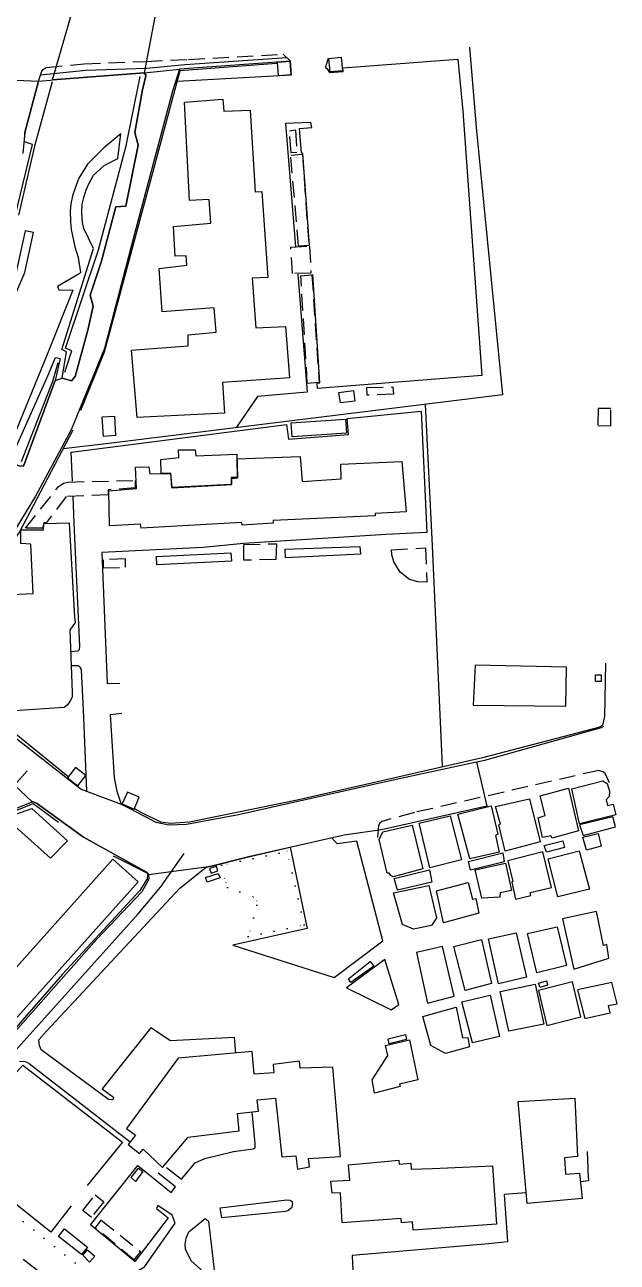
# Model space of a CAD drawing. Header units: millimetres. Extents: x 220021 to 223505, y 489325 to 491820.
# Drawn here: x 223322.6 to 223505.1, y 490481.4 to 490862.3 of the extents above; entities that cross this region are included whole.
import ezdxf

# ---------------------------------------------------------------- set-up
doc = ezdxf.new("R2010")
doc.units = ezdxf.units.MM
for name, pattern in [('15M2P5', [17.5, 15, -2.5]), ('5M2P5', [7.5, 5, -2.5]), ('AM4', [4, 0, -4])]:
    doc.linetypes.add(name, pattern=pattern)
for name, color, linetype in [('A0013110', 8, 'Continuous'), ('A0013118', 8, 'Continuous'), ('A0023210', 8, 'Continuous'), ('A0033324', 8, '5M2P5'), ('A0033327', 8, 'Continuous'), ('A0053326', 8, 'Continuous'), ('A0073340', 8, 'Continuous'), ('B0014110', 8, 'Continuous'), ('B0014111', 8, 'Continuous'), ('B0014112', 8, 'Continuous'), ('B0014113', 8, 'Continuous'), ('B0014116', 8, '5M2P5'), ('B0024120', 8, 'B0024120'), ('B0024127', 8, 'Continuous'), ('C0052211', 8, 'Continuous'), ('C0393323', 8, 'Continuous'), ('D0015112', 8, '15M2P5'), ('D0025111', 8, 'AM4'), ('F0047224', 8, 'Continuous')]:
    doc.layers.add(name, color=color, linetype=linetype)
doc.linetypes.add('B0024120', pattern='A,10,-1.75,[133,ltypeshp.shx,S=0.75,R=0,X=0,Y=0],-3.25', length=15)

msp = doc.modelspace()

# ---------------------------------------------------------------- linework, layer by layer
at = {"layer": 'A0013110'}
for points in [[(223404.485, 490851.112), (223370.295, 490848.722)], [(223322.647, 490829.221), (223326.885, 490845.018), (223330.538, 490845.274), (223331.112, 490845.407), (223359.42, 490847.494)], [(223291.709, 490666.61), (223291.989, 490665.563), (223296.908, 490660.721), (223340.01, 490627.008), (223352.268, 490622.457), (223354.992, 490621.039), (223362.984, 490616.88), (223366.12, 490616.221), (223366.9, 490616.054), (223372.42, 490616.296), (223388.441, 490619.201), (223434.629, 490629.605), (223461.8, 490635.453), (223464.313, 490635.994), (223500.311, 490646.026), (223500.99, 490646.392)], [(223326.95, 490549.923), (223329.283, 490552.58), (223370.362, 490596.524), (223378.47, 490603.076), (223380.542, 490603.438), (223391.086, 490606.143), (223404.356, 490609.137)]]:
    msp.add_lwpolyline(points, dxfattribs=at)
msp.add_lwpolyline([(223344.667, 490580.759), (223299.458, 490529.681), (223298.823, 490529.418), (223296.769, 490529.551), (223276.482, 490543.837), (223275.428, 490545.936), (223273.073, 490559.491), (223273.428, 490568.663), (223274.133, 490570.588), (223275.089, 490572.508), (223317.495, 490620.143), (223324.938, 490623.155), (223325.226, 490623.132), (223326.23, 490622.747), (223340.69, 490612.267), (223360.21, 490601.467), (223360.538, 490601.159), (223360.741, 490600.686), (223360.816, 490599.618), (223360.734, 490599.146), (223358.657, 490595.461)], close=True, dxfattribs=at)
at = {"layer": 'A0013118'}
for points in [[(223369.701, 490845.004), (223404.8, 490846.919), (223404.485, 490851.112)], [(223416.108, 490851.997), (223415.205, 490849.348), (223415.274, 490849.205), (223415.754, 490848.75), (223416.493, 490847.625), (223420.683, 490847.993), (223420.644, 490849.12), (223455.983, 490851.798), (223457.577, 490835.697), (223463.367, 490754.371), (223412.814, 490750.381), (223412.701, 490751.993), (223413.487, 490752.138), (223411.333, 490785.471)], [(223370.295, 490848.722), (223368.175, 490841.869), (223356.404, 490798.007), (223347.162, 490762.726), (223339.667, 490744.374), (223336.932, 490737.621), (223325.949, 490717.22), (223319.528, 490706.722), (223303.119, 490683.307), (223291.709, 490666.61)], [(223359.42, 490847.494), (223359.948, 490846.829), (223359.96, 490846.579), (223358.858, 490842.282), (223356.549, 490829.194), (223357.565, 490825.266), (223353.723, 490806.473), (223350.692, 490806.269), (223346.19, 490789.262), (223342.799, 490779.131), (223343.697, 490775.699), (223342.072, 490768.326), (223338.108, 490754.104), (223336.998, 490752.685), (223334.167, 490753.547), (223335.504, 490761.646), (223334.03, 490762.373), (223343.806, 490793.473), (223340.841, 490799.591), (223340.38, 490801.481), (223340.232, 490804.594), (223340.316, 490807.125), (223340.83, 490809.118), (223341.539, 490811.511), (223342.328, 490813.404), (223343.801, 490816.025), (223347.065, 490819.009), (223351.273, 490821.129), (223352.167, 490828.794), (223346.926, 490824.408), (223341.961, 490819.458), (223339.3, 490815.094), (223338.447, 490813.013), (223337.3, 490809.722), (223336.836, 490807.172), (223336.594, 490804.923), (223336.67, 490801.802), (223336.88, 490799.321), (223338.085, 490793.943), (223339.036, 490790.707), (223339.733, 490786.112), (223339.384, 490785.719), (223332.726, 490781.807), (223333.117, 490780.705), (223337.433, 490780.675), (223337.261, 490780.144), (223329.512, 490760.858), (223320.082, 490737.753)], [(223410.347, 490794.407), (223408.315, 490822.72), (223407.877, 490822.909), (223407.226, 490830.426), (223411.046, 490830.681), (223410.737, 490832.288), (223402.945, 490831.923), (223406.008, 490794.029)], [(223315.427, 490786.026), (223325.022, 490825.5), (223322.531, 490826.261), (223322.647, 490829.221)], [(223319.536, 490778.943), (223322.645, 490786.076), (223325.356, 490798.434), (223322.738, 490798.909), (223319.908, 490785.782)], [(223406.689, 490785.6), (223409.623, 490749.289), (223394.319, 490747.945), (223387.828, 490738.445)], [(223228.645, 490603.503), (223233.299, 490610.655), (223232.278, 490612.015), (223256.174, 490642.333), (223282.414, 490675.731), (223301.264, 490697.807), (223311.092, 490713.066), (223319.151, 490730.538), (223329.738, 490754.282), (223332.072, 490759.948), (223333.478, 490759.561), (223331.983, 490752.809), (223322.219, 490726.498), (223320.855, 490726.502), (223295.428, 490740.436)], [(223337.313, 490721.847), (223336.951, 490730.738), (223403.284, 490739.273), (223403.861, 490734.741), (223422.289, 490736.256), (223421.975, 490741.109), (223444.716, 490743.375), (223446.517, 490706.074), (223433.972, 490705.396), (223390.043, 490702.613), (223377.598, 490701.445), (223346.348, 490699.921), (223347.992, 490659.547), (223351.949, 490659.694)], [(223336.717, 490669.416), (223339.07, 490669.663), (223339.449, 490670.067), (223339.533, 490671.088), (223337.843, 490708.829), (223337.504, 490717.151)], [(223341.697, 490626.382), (223340.698, 490651.409), (223340.121, 490663.717), (223339.693, 490664.612), (223339.056, 490664.99), (223336.951, 490665.048)], [(223352.487, 490650.379), (223348.952, 490649.933), (223350.203, 490630.506), (223350.944, 490626.388), (223352.268, 490622.457)], [(223404.356, 490609.137), (223409.626, 490584.172), (223386.704, 490578.988), (223417.975, 490569.09), (223432.87, 490580.39), (223424.887, 490610.987), (223418.808, 490610.189), (223417.231, 490612.042)], [(223387.636, 490545.813), (223387.231, 490550.557), (223367.463, 490549.533), (223361.406, 490553.592), (223346.45, 490534.844), (223349.941, 490532.26), (223349.84, 490531.644), (223349.386, 490531.453), (223348.361, 490531.495), (223327.709, 490546.842), (223327.135, 490548.145), (223327.031, 490548.818), (223326.95, 490549.923)], [(223321.026, 490543.177), (223322.329, 490543.267), (223323.238, 490543.02), (223323.971, 490542.568), (223355.104, 490518.437)], [(223366.258, 490510.62), (223370.853, 490507.027), (223375.122, 490511.981), (223378.055, 490513.392), (223386.899, 490515.459), (223393.006, 490516.281), (223393.608, 490516.631), (223393.557, 490517.977), (223392.674, 490527.562)], [(223288.68, 490407.254), (223303.723, 490424.829), (223347.303, 490476.64), (223350.283, 490474.554), (223359.532, 490479.954), (223368.969, 490493.489), (223368.031, 490495.854), (223363.612, 490498.84), (223363.187, 490497.917), (223366.767, 490495.107), (223356.519, 490481.603), (223342.913, 490492.895), (223357.488, 490511.16), (223367.762, 490502.886), (223369.009, 490504.668), (223363.754, 490508.824)]]:
    msp.add_lwpolyline(points, dxfattribs=at)
for points in [[(223383.335, 490495.106), (223382.809, 490498.126), (223403.329, 490500.654), (223404.29, 490500.534), (223404.841, 490500.197), (223405.046, 490499.496), (223405.024, 490498.874), (223404.776, 490498.177), (223403.649, 490497.256), (223402.925, 490497.009)], [(223379.177, 490494.092), (223381.186, 490477.213), (223380.905, 490476.916), (223380.152, 490476.938), (223378.587, 490477.639), (223373.911, 490481.872), (223372.169, 490485.468), (223371.986, 490486.988), (223372.296, 490488.843), (223373.152, 490490.733), (223378.154, 490494.837)]]:
    msp.add_lwpolyline(points, close=True, dxfattribs=at)
at = {"layer": 'A0023210'}
for points in [[(223323.33, 490632.72), (223319.46, 490628.29)], [(223298.93, 490523.55), (223357.51, 490588.64), (223364.411, 490596.876), (223364.9, 490597.46), (223364.99, 490597.59), (223371.7, 490607.24)]]:
    msp.add_lwpolyline(points, dxfattribs=at)
at = {"layer": 'A0033324'}
for points in [[(223326.885, 490845.018), (223327.827, 490848.061), (223328.302, 490848.521), (223328.561, 490848.763), (223329.186, 490849.192), (223340.959, 490850.307), (223360.038, 490851.061), (223373.044, 490851.685), (223402.203, 490853.274), (223404.485, 490851.112)], [(223502.691, 490628.946), (223501.437, 490631.831), (223500.663, 490632.341), (223499.491, 490632.827), (223442.663, 490619.841), (223433.633, 490617.407), (223432.654, 490617.061), (223431.955, 490616.577), (223431.585, 490615.846), (223431.226, 490612.176)]]:
    msp.add_lwpolyline(points, dxfattribs=at)
at = {"layer": 'A0033327'}
msp.add_lwpolyline([(223327.472, 490846.915), (223341.395, 490848.391), (223360.235, 490848.996), (223371.931, 490850.119), (223403.317, 490852.219)], dxfattribs=at)
at = {"layer": 'A0053326'}
for points in [[(223315.55, 490845.541), (223326.885, 490845.018), (223322.647, 490829.221), (223322.012, 490822.751)], [(223322.219, 490726.498), (223331.983, 490752.809), (223334.167, 490753.547), (223336.998, 490752.685), (223338.108, 490754.104), (223342.072, 490768.326), (223343.697, 490775.699), (223342.799, 490779.131), (223346.19, 490789.262), (223350.692, 490806.269), (223353.723, 490806.473), (223357.565, 490825.266), (223356.549, 490829.194), (223358.858, 490842.282), (223359.96, 490846.579), (223359.948, 490846.829), (223359.42, 490847.494), (223370.295, 490848.722), (223368.175, 490841.869), (223356.404, 490798.007), (223347.162, 490762.726), (223339.667, 490744.374), (223336.932, 490737.621), (223325.949, 490717.22), (223319.528, 490706.722)], [(223296.908, 490660.721), (223340.01, 490627.008), (223352.268, 490622.457), (223354.992, 490621.039), (223362.984, 490616.88), (223366.12, 490616.221), (223366.9, 490616.054), (223372.42, 490616.296), (223388.441, 490619.201), (223434.629, 490629.605), (223461.8, 490635.453), (223464.997, 490621.848), (223432.548, 490614.474), (223421.049, 490612.903), (223391.086, 490606.143), (223380.542, 490603.438), (223378.47, 490603.076), (223360.741, 490600.686), (223360.467, 490601.325), (223340.69, 490612.267), (223326.23, 490622.747), (223325.226, 490623.132), (223324.938, 490623.155), (223313.843, 490633.507)]]:
    msp.add_lwpolyline(points, dxfattribs=at)
at = {"layer": 'A0073340'}
msp.add_lwpolyline([(223331.112, 490845.407), (223338.565, 490871.016), (223364.255, 490872.839), (223359.42, 490847.494)], close=True, dxfattribs=at)
at = {"layer": 'B0014110'}
for points in [[(223333.025, 490489.363), (223334.871, 490491.672), (223341.919, 490486.099), (223340.077, 490483.77)], [(223340.488, 490483.558), (223341.95, 490485.208), (223344.167, 490483.243), (223342.583, 490481.455)]]:
    msp.add_lwpolyline(points, close=True, dxfattribs=at)
at = {"layer": 'B0014111'}
for points in [[(223404.213, 490753.625), (223383.502, 490752.202), (223384.139, 490742.822), (223357.259, 490741.48), (223355.502, 490762.154), (223372.99, 490763.486), (223372.906, 490766.897), (223381.588, 490767.706), (223380.931, 490775.191), (223364.892, 490774.004), (223364.017, 490787.267), (223372.523, 490788.306), (223372.293, 490791.249), (223368.906, 490791.123), (223368.466, 490800.283), (223379.889, 490801.318), (223379.379, 490808.581), (223373.375, 490808.269), (223371.85, 490838.515), (223383.634, 490839.441), (223383.948, 490835.708), (223392.051, 490836.059), (223393.612, 490810.917), (223395.628, 490811.016), (223397.453, 490784.515), (223392.674, 490784.36), (223393.82, 490769.007), (223402.921, 490769.429)], [(223346.478, 490741.695), (223350.226, 490741.879), (223350.561, 490735.89), (223346.827, 490735.618)], [(223421.442, 490740.924), (223421.707, 490736.66), (223404.96, 490735.526), (223404.658, 490739.827)], [(223370.101, 490729.136), (223369.95, 490731.498), (223375.075, 490731.545), (223375.281, 490729.623), (223387.965, 490730.163), (223388.109, 490723.024), (223386.205, 490722.965), (223386.209, 490720.86), (223367.888, 490719.869), (223367.64, 490724.317), (223364.675, 490724.237), (223364.519, 490728.539)], [(223440.115, 490712.404), (223430.578, 490711.921), (223430.554, 490711.191), (223399.182, 490709.762), (223399.159, 490708.95), (223389.614, 490708.284), (223389.487, 490709.131), (223358.504, 490707.391), (223358.257, 490708.587), (223348.723, 490708.091), (223348.468, 490718.905), (223357.013, 490719.608), (223356.771, 490726.115), (223360.884, 490726.304), (223361.1, 490724.086), (223367.536, 490724.238), (223367.879, 490719.753), (223386.369, 490720.809), (223386.369, 490722.718), (223388.152, 490722.911), (223388.048, 490728.707), (223407.493, 490729.485), (223408.092, 490721.704), (223420.087, 490722.547), (223419.929, 490727.081), (223438.754, 490727.901)], [(223337.195, 490656.827), (223337.176, 490655.369), (223336.493, 490654.017), (223335.75, 490653.014), (223334.74, 490652.157), (223319.442, 490651.188), (223317.678, 490651.136), (223317.002, 490651.488), (223316.284, 490651.923), (223315.733, 490652.335), (223315.345, 490652.911), (223315.099, 490653.365), (223314.213, 490686.787), (223325.177, 490687.256), (223324.449, 490702.448), (223321.37, 490702.684), (223321.446, 490706.852), (223328.364, 490706.915), (223328.495, 490708.843), (223336.318, 490708.995), (223337.969, 490680.108), (223338.129, 490678.333), (223336.455, 490675.941)], [(223460.776, 490652.903), (223489.308, 490652.556), (223489.487, 490664.604), (223461.407, 490665.174)], [(223491.181, 490627.168), (223500.667, 490629.597), (223502.061, 490628.79), (223502.454, 490627.432), (223502.738, 490626.405), (223502.627, 490624.823), (223501.696, 490623.802), (223502.161, 490622.034), (223503.902, 490622.401), (223504.685, 490619.097), (223493.515, 490616.378)], [(223490.088, 490627.329), (223493.149, 490614.18), (223485.07, 490611.911), (223484.684, 490612.722), (223482.114, 490612.116), (223480.733, 490618.193), (223482.968, 490618.888), (223481.367, 490624.947)], [(223330.569, 490605.801), (223316.667, 490618.222), (223324.805, 490621.095), (223335.737, 490611.152)], [(223456.023, 490619.351), (223466.299, 490621.919), (223468.354, 490613.142), (223467.65, 490612.787), (223468.764, 490607.658), (223459.743, 490605.614)], [(223467.604, 490621.742), (223478.074, 490624.056), (223481.421, 490610.873), (223470.628, 490607.94), (223468.672, 490616.07), (223469.123, 490616.273)], [(223444.084, 490616.591), (223453.705, 490618.869), (223457.194, 490605.323), (223447.367, 490602.801)], [(223494.6, 490612.812), (223504.553, 490615.454), (223503.799, 490618.484), (223493.48, 490616.06)], [(223445.207, 490602.482), (223436.114, 490600.014), (223435.359, 490600.437), (223434.839, 490601.22), (223434.263, 490601.166), (223431.81, 490611.586), (223432.894, 490613.9), (223441.984, 490615.967)], [(223494.572, 490612.241), (223499.27, 490613.422), (223500.143, 490609.499), (223495.679, 490608.245)], [(223482.627, 490609.74), (223488.321, 490611.158), (223488.852, 490609.124), (223483.335, 490607.677)], [(223459.309, 490604.756), (223469.833, 490607.443), (223470.337, 490604.647), (223459.886, 490602.077)], [(223436.431, 490599.567), (223447.291, 490602.197), (223448.002, 490598.434), (223437.463, 490595.966)], [(223449.413, 490595.736), (223459.236, 490598.346), (223460.492, 490593.215), (223461.54, 490593.353), (223462.49, 490588.831), (223451.6, 490585.912)], [(223449.405, 490587.48), (223447.942, 490585.046), (223442.373, 490583.949), (223438.937, 490585.419), (223436.251, 490595.139), (223447.123, 490597.426)], [(223433.489, 490574.633), (223421.738, 490565.838), (223435.445, 490559.154), (223437.882, 490560.704)], [(223422.291, 490568.622), (223429.046, 490573.967), (223430.176, 490572.564), (223423.07, 490567.496)], [(223495.175, 490556.437), (223502.903, 490558.2), (223502.419, 490560.419), (223505.132, 490560.931), (223503.448, 490567.531), (223492.843, 490565.279)], [(223471.727, 490552.595), (223469.08, 490564.772), (223479.849, 490567.031), (223482.551, 490554.663)], [(223430.333, 490533.484), (223429.656, 490537.532), (223434.506, 490545.061), (223433.78, 490548.174), (223441.128, 490549.868), (223443.649, 490537.522), (223438.096, 490536.266), (223438.246, 490535.485)], [(223434.602, 490550.211), (223439.901, 490551.54), (223440.212, 490549.93), (223434.884, 490548.688)], [(223388.68, 490521.849), (223388.192, 490527.185), (223394.642, 490527.87), (223394.184, 490531.371), (223399.87, 490531.935), (223401.771, 490513.893), (223406.125, 490514.168), (223406.657, 490510.07), (223410.296, 490510.773), (223410.06, 490513.323), (223419.919, 490513.95), (223417.527, 490541.495), (223407.425, 490541.12), (223407.295, 490543.283), (223399.118, 490542.312), (223399.388, 490539.743), (223393.329, 490539.289), (223392.69, 490546.248), (223369.891, 490544.284), (223353.915, 490522.606), (223356.748, 490520.576), (223354.509, 490517.662), (223357.988, 490514.85), (223359.104, 490516.2), (223365.038, 490510.562), (223372.929, 490519.964)], [(223492.019, 490531.957), (223492.928, 490513.934), (223488.858, 490513.569), (223489.147, 490508.52), (223493.533, 490508.822), (223494.285, 490501.063), (223477.34, 490499.476), (223474.619, 490530.843)], [(223420.347, 490493.547), (223419.879, 490502.818), (223417.303, 490502.726), (223416.947, 490506.371), (223422.721, 490506.679), (223422.313, 490511.371), (223437.824, 490512.793), (223437.953, 490511.61), (223441.525, 490511.909), (223441.627, 490510.059), (223448.235, 490510.304), (223466.742, 490511.044), (223467.915, 490493.145), (223442.251, 490491.33), (223442.066, 490493.881), (223438.675, 490493.537), (223438.593, 490494.914)]]:
    msp.add_lwpolyline(points, close=True, dxfattribs=at)
at = {"layer": 'B0014112'}
for points in [[(223472.675, 490598.451), (223473.804, 490593.191), (223478.51, 490594.291), (223478.311, 490595.195), (223484.907, 490596.819), (223482.172, 490607.798), (223471.462, 490604.959), (223472.966, 490598.655)], [(223470.657, 490604.208), (223472.514, 490595.846), (223469.074, 490595.087), (223468.993, 490593.792), (223463.451, 490593.461), (223461.332, 490602.205)], [(223451.339, 490578.615), (223443.282, 490576.736), (223446.633, 490561.197), (223454.897, 490563.294)], [(223493.885, 490556.97), (223491.298, 490567.701), (223480.84, 490565.031), (223483.448, 490554.3)], [(223480.916, 490567.37), (223483.316, 490568.034), (223483.671, 490566.658), (223481.358, 490565.965)], [(223455.467, 490559.945), (223457.467, 490550.47), (223459.09, 490550.608), (223459.654, 490547.73), (223452.218, 490545.633), (223447.67, 490548.083), (223445.265, 490557.04)]]:
    msp.add_lwpolyline(points, close=True, dxfattribs=at)
at = {"layer": 'B0014113'}
for points in [[(223493.436, 490608.028), (223496.616, 490596.288), (223486.792, 490593.922), (223483.844, 490605.578)], [(223357.542, 490598.503), (223297.779, 490531.826), (223290.333, 490538.965), (223349.713, 490605.539)], [(223502.496, 490574.981), (223501.868, 490579.259), (223500.883, 490578.869), (223498.694, 490589.392), (223488.305, 490587.151), (223491.726, 490571.675)], [(223477.16, 490569.196), (223468.508, 490567.069), (223465.485, 490580.942), (223474.016, 490582.825)], [(223477.468, 490582.605), (223486.662, 490584.67), (223489.514, 490572.802), (223480.306, 490570.497)], [(223463.345, 490580.788), (223466.43, 490567.248), (223458.227, 490565.021), (223454.835, 490578.587)], [(223468.854, 490550.913), (223460.497, 490548.919), (223457.292, 490561.623), (223465.957, 490563.677)]]:
    msp.add_lwpolyline(points, close=True, dxfattribs=at)
at = {"layer": 'B0014116'}
for points in [[(223404.16, 490829.7), (223406.031, 490829.957), (223406.46, 490823.049), (223404.664, 490822.942)], [(223404.553, 490822.196), (223408.133, 490822.53), (223410.12, 490794.395), (223406.931, 490794.221)], [(223410.321, 490794.192), (223410.762, 490785.905), (223405.125, 490785.757), (223404.539, 490793.85)], [(223407.638, 490785.016), (223411.071, 490785.353), (223413.297, 490752.234), (223409.657, 490751.926)], [(223428.019, 490750.711), (223436.009, 490750.838), (223436.182, 490748.619), (223428.117, 490748.329)], [(223419.882, 490745.914), (223419.316, 490749.163), (223423.901, 490749.71), (223424.312, 490746.514)], [(223499.186, 490738.952), (223503.115, 490738.85), (223503.192, 490744.171), (223499.231, 490744.228)], [(223356.643, 490722.097), (223356.666, 490719.754), (223348.302, 490719.223), (223348.305, 490717.631), (223335.419, 490717.127), (223329.267, 490709.115), (223328.48, 490709.003), (223328.118, 490707.355), (223322.882, 490707.344), (223332.923, 490720.143), (223334.513, 490721.263), (223335.867, 490721.577)], [(223399.959, 490697.732), (223390.142, 490697.481), (223390.129, 490702.373), (223400.115, 490702.594)], [(223446.02, 490701.277), (223446.505, 490690.725), (223443.694, 490690.879), (223441.163, 490691.566), (223438.301, 490693.825), (223436.288, 490696.969), (223435.725, 490699.195), (223435.557, 490700.756)], [(223353.69, 490695.359), (223353.67, 490697.948), (223346.725, 490697.657), (223346.75, 490695.141)], [(223498.422, 490662.222), (223500.139, 490662.2), (223500.133, 490660.211), (223498.386, 490660.18)], [(223379.567, 490602.6), (223380.041, 490601.187), (223382.088, 490601.873), (223381.639, 490603.213)], [(223382.15, 490601.122), (223382.846, 490599.793), (223378.8, 490598.408), (223378.319, 490599.814)], [(223356.718, 490506.29), (223355.366, 490507.458), (223357.644, 490510.382), (223358.987, 490509.324)], [(223344.344, 490502.201), (223346.948, 490499.975), (223343.173, 490495.231), (223340.479, 490497.351)], [(223344.363, 490492.042), (223346.152, 490494.37), (223358.254, 490484.767), (223356.246, 490482.145)]]:
    msp.add_lwpolyline(points, close=True, dxfattribs=at)
at = {"layer": 'B0024120'}
for points in [[(223459.619, 490855.491), (223461.714, 490830.766), (223469.758, 490748.432), (223404.09, 490740.299), (223348.539, 490733.447), (223334.429, 490731.832)], [(223339.847, 490743.721), (223347.183, 490761.681), (223350.168, 490772.638), (223363.177, 490821.079), (223370.483, 490848.261), (223400.179, 490850.545)], [(223451.261, 490634.119), (223448.2, 490701.982), (223446.095, 490745.423)], [(223335.874, 490630.948), (223295.037, 490664.045), (223293.324, 490665.855), (223293.326, 490666.21), (223293.999, 490667.95), (223320.908, 490705.919), (223337.486, 490737.69)], [(223501.486, 490665.814), (223501.195, 490649.369), (223500.598, 490646.777), (223499.743, 490646.131), (223463.66, 490636.714), (223406.5, 490623.645), (223373.351, 490616.882), (223367.499, 490616.479), (223364.48, 490616.904), (223358.695, 490619.717), (223356.669, 490620.892)], [(223277.246, 490543.384), (223276.46, 490544.63), (223275.864, 490546.184), (223273.479, 490559.707), (223273.908, 490568.661), (223275.44, 490572.07), (223284.463, 490582.038), (223307.801, 490608.704), (223317.889, 490619.697), (223325.166, 490622.676), (223332.981, 490616.931)], [(223349.827, 490606.549), (223360.385, 490601.151), (223360.415, 490600.551), (223360.319, 490599.421), (223358.044, 490595.833), (223334.274, 490570.047), (223299.109, 490529.833), (223297.361, 490529.807), (223292.15, 490533.19), (223286.109, 490537.447)], [(223336.872, 490498.799), (223330.625, 490490.634), (223298.528, 490516.344), (223322.067, 490542.104), (223352.765, 490518.334), (223341.859, 490504.993)]]:
    msp.add_lwpolyline(points, dxfattribs=at)
at = {"layer": 'B0024127'}
for points in [[(223400.649, 490846.728), (223404.638, 490847.021), (223404.345, 490851.011), (223400.355, 490850.717)], [(223416.576, 490847.909), (223420.56, 490848.264), (223420.205, 490852.249), (223416.221, 490851.893)], [(223338.958, 490628.054), (223341.416, 490631.21), (223338.259, 490633.667), (223335.802, 490630.511)], [(223356.266, 490620.883), (223357.885, 490624.54), (223354.227, 490626.159), (223352.608, 490622.502)]]:
    msp.add_lwpolyline(points, close=True, dxfattribs=at)
at = {"layer": 'C0052211'}
for points in [[(223334.965, 490755.429), (223337.155, 490761.944), (223335.185, 490762.753), (223345.297, 490793.098), (223353.817, 490825.072), (223358.132, 490846.393)], [(223331.052, 490844.802), (223325.647, 490824.967), (223320.655, 490803.762)], [(223321.64, 490727.852), (223331.259, 490752.669), (223332.895, 490758.407)]]:
    msp.add_lwpolyline(points, dxfattribs=at)
at = {"layer": 'C0393323'}
for points in [[(223425.865, 490701.758), (223426.028, 490699.395), (223402.956, 490698.242), (223402.82, 490700.963)], [(223386.14, 490699.776), (223386.312, 490697.244), (223363.293, 490696.087), (223363.162, 490698.699)]]:
    msp.add_lwpolyline(points, close=True, dxfattribs=at)
at = {"layer": 'D0015112'}
msp.add_lwpolyline([(223308.221, 490493.01), (223337.458, 490470.544)], dxfattribs=at)
at = {"layer": 'D0025111'}
for points in [[(223403.455, 490607.965), (223400.985, 490607.387), (223383.213, 490603.643), (223384.506, 490598.314), (223385.036, 490596.805), (223393.119, 490593.824), (223393.991, 490592.682), (223394.131, 490591.355), (223391.433, 490581.69), (223408.691, 490585.267), (223403.455, 490607.965)], [(223281.378, 490452.521), (223286.561, 490460.339), (223292.854, 490469.83), (223308.221, 490493.01), (223312.637, 490499.67), (223313.149, 490499.82), (223313.751, 490499.872), (223314.338, 490499.777), (223314.89, 490499.574), (223315.766, 490499.102), (223343.313, 490477.089), (223337.458, 490470.544), (223329.586, 490461.745), (223319.91, 490448.915), (223313.57, 490440.509), (223311.342, 490437.555), (223309.198, 490435.255), (223308.417, 490434.617), (223305.778, 490434.485), (223281.378, 490452.521)]]:
    msp.add_lwpolyline(points, dxfattribs=at)
at = {"layer": 'F0047224'}
for points in [[(223495.859, 490515.52), (223496.024, 490510.395), (223496.079, 490509.424), (223496.249, 490506.435), (223493.941, 490506.198)], [(223476.961, 490502.808), (223470.248, 490502.262), (223471.369, 490487.663), (223465.512, 490487.089), (223423.476, 490483.438), (223423.777, 490476.638), (223422.892, 490476.53)]]:
    msp.add_lwpolyline(points, dxfattribs=at)

doc.saveas('drawing.dxf')
